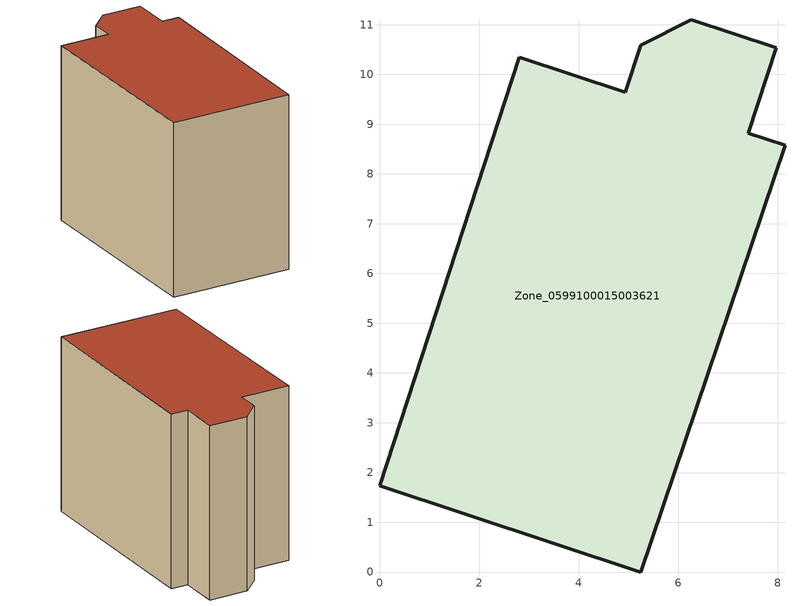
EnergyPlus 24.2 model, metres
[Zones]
Zone_0599100015003621
 floor ground (C_G): 5.25,10.58 6.26,11.1 7.97,10.53 7.41,8.82 8.15,8.58 5.25,0 0,1.74 2.81,10.35 4.94,9.64 z0.87
 wall outside (C_F): 7.41,8.82 7.97,10.53 6.26,11.1 5.25,10.58 4.94,9.64 2.81,10.35 0,1.74 5.25,0 8.15,8.58 7.41,8.82 z0.87:8.77
 roof outside (C_R): 5.25,0 8.15,8.58 7.41,8.82 7.97,10.53 6.26,11.1 5.25,10.58 4.94,9.64 2.81,10.35 0,1.74 z8.77
[BUILDING]
Pand.0599100015003621: North Axis=0; Terrain=City; Loads Convergence Tolerance Value=0.04; Temperature Convergence Tolerance Value=0.4; Solar Distribution=FullExterior; Maximum Number of Warmup Days=25; Minimum Number of Warmup Days=1
[Site:Location]
Rotterdam.The.Hague.AP_ZH_NLD Design_Conditions: Latitude=51.96; Longitude=4.45; Time Zone=1; Elevation=-4.5
[SITE:GROUNDTEMPERATURE:BUILDINGSURFACE]
18, 18, 18, 18, 18, 18, 18, 18, 18, 18, 18, 18
[MATERIAL] Thermal Absorptance=0.9; Solar Absorptance=0.7; Visible Absorptance=0.7
Name | Roughness | Thickness | Conductivity | Density | Specific Heat
G.TI.1965-1974 | MediumSmooth | 0.15 | 0.882353 | 540 | 1210
F.TI.1965-1974 | Rough | 0.3 | 0.697674 | 1920 | 840
R.TI.1965-1974 | MediumRough | 0.2 | 0.232558 | 1500 | 1000
[CONSTRUCTION]
C_G: G.TI.1965-1974
C_F: F.TI.1965-1974
C_R: R.TI.1965-1974
[ZONE]
Zone_0599100015003621: Type=1; Multiplier=1; Ceiling Height=Autocalculate; Volume=Autocalculate; Floor Area=autocalculate; Part of Total Floor Area=Yes
[ZONEINFILTRATION:DESIGNFLOWRATE]
Infil_Zone_0599100015003621: Zone or ZoneList or Space or SpaceList=Zone_0599100015003621; Schedule=AlwaysOn; Design Flow Rate Calculation Method=Flow/Area; Flow Rate per Floor Area=0.003; Constant Term Coefficient=1; Temperature Term Coefficient=0; Velocity Term Coefficient=0; Velocity Squared Term Coefficient=0
[HVACTEMPLATE:ZONE:IDEALLOADSAIRSYSTEM]
Zone_0599100015003621: Maximum Heating Supply Air Temperature=50; Minimum Cooling Supply Air Temperature=13; Maximum Heating Supply Air Humidity Ratio=0.0156; Minimum Cooling Supply Air Humidity Ratio=0.0077; Heating Limit=NoLimit; Cooling Limit=NoLimit; Dehumidification Control Type=ConstantSensibleHeatRatio; Cooling Sensible Heat Ratio=0.7; Dehumidification Setpoint=60; Humidification Control Type=None; Humidification Setpoint=30; Outdoor Air Method=None; Outdoor Air Flow Rate per Person=0.00944; Outdoor Air Flow Rate per Zone Floor Area=0; Outdoor Air Flow Rate per Zone=0; Demand Controlled Ventilation Type=None; Outdoor Air Economizer Type=NoEconomizer; Heat Recovery Type=None; Sensible Heat Recovery Effectiveness=0.7; Latent Heat Recovery Effectiveness=0.65
[ZONECONTROL:THERMOSTAT]
ThermostatControl_Zone_0599100015003621: Zone or ZoneList=Zone_0599100015003621; Control Type Schedule=DualSetpointControlType; Control 1=Thermostat_Zone_0599100015003621; Temperature Difference Between Cutout And Setpoint=0
[THERMOSTATSETPOINT:DUALSETPOINT]
Thermostat_Zone_0599100015003621: Heating Setpoint Temperature Schedule=HeatingSetpoint_Zone_0599100015003621; Cooling Setpoint Temperature Schedule=CoolingSetpoint_Zone_0599100015003621
[SCHEDULE:COMPACT]
HeatingSetpoint_Zone_0599100015003621: Through: 12/31, For: AllDays, Until: 24:00, 21
CoolingSetpoint_Zone_0599100015003621: Through: 12/31, For: AllDays, Until: 24:00, 24
DualSetpointControlType: Through: 12/31, For: AllDays, Until: 24:00, 4
AlwaysOn: Through: 12/31, For: AllDays, Until: 24:00, 1
